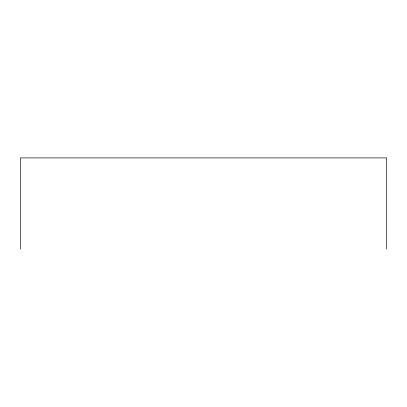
<?xml version="1.0" encoding="UTF-8"?>
<svg xmlns="http://www.w3.org/2000/svg" width="407" height="407" viewBox="0 0 407 407"><rect width="100%" height="100%" fill="white"/><g stroke="black" fill="none" stroke-linecap="round" stroke-linejoin="round"><path stroke-width="0.61" d="M386.65 249.089L386.65 157.911L20.35 157.911L20.35 249.089"/></g></svg>
